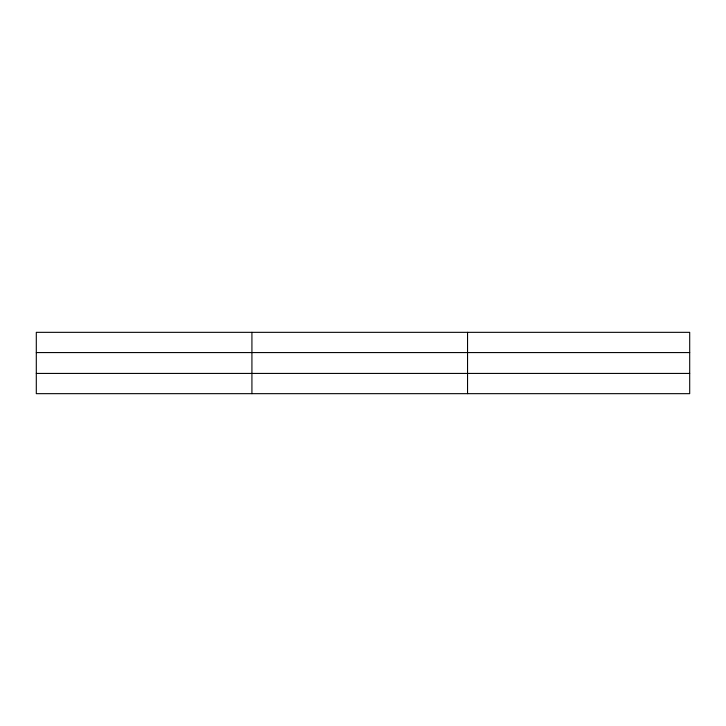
<?xml version="1.0" encoding="UTF-8"?>
<svg xmlns="http://www.w3.org/2000/svg" width="726" height="726" viewBox="0 0 726 726"><rect width="100%" height="100%" fill="white"/><g stroke="black" fill="none" stroke-linecap="round" stroke-linejoin="round"><path stroke-width="1.09" d="M251.922 393.664L251.922 332.336M467.544 393.664L467.544 332.336M689.7 352.573L689.7 332.336L36.3 332.336L36.3 393.664L689.7 393.664L689.7 352.573L36.3 352.573M36.3 373.427L689.7 373.427"/></g></svg>
